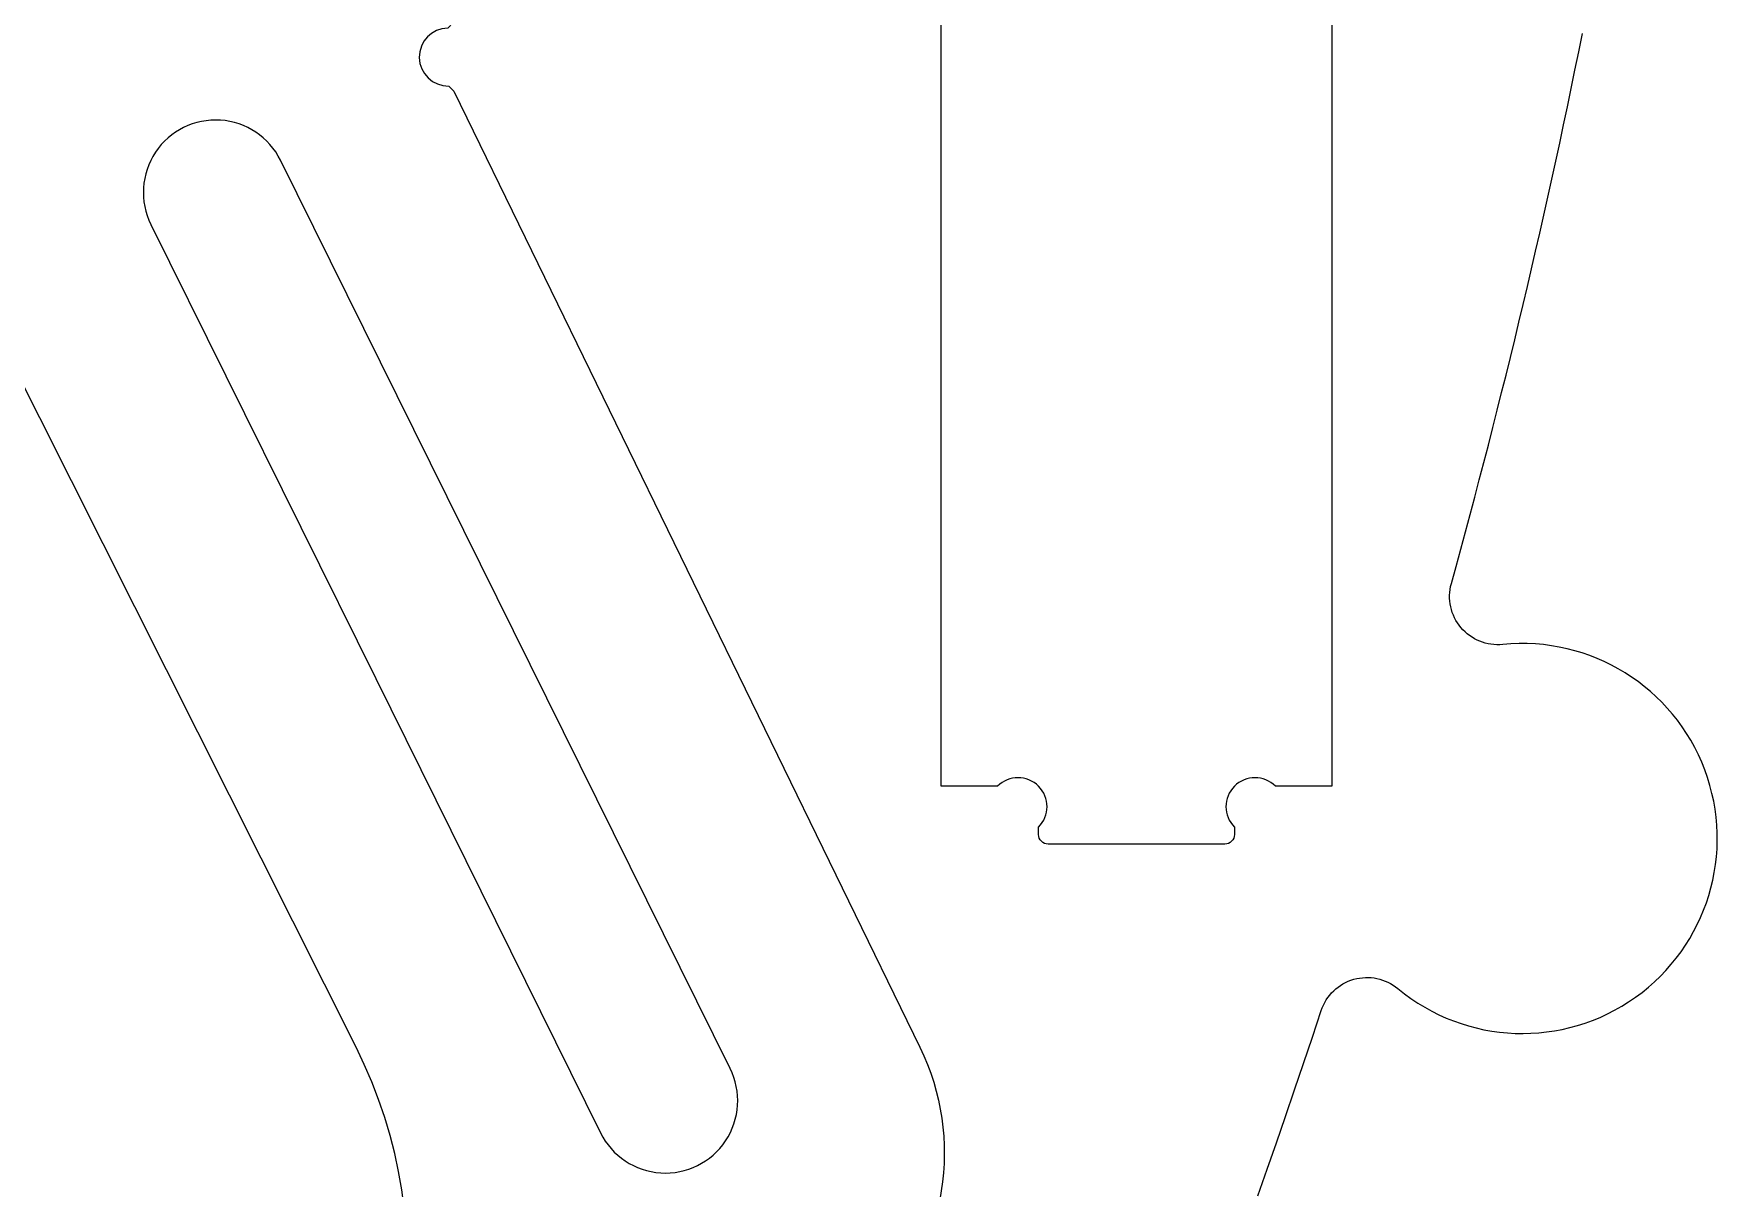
# Model space of a CAD drawing. Header units: millimetres. Extents: x 14 to 1461, y -733 to -10.
# Drawn here: x 691.9 to 866.4, y -249.4 to -129.8 of the extents above; entities that cross this region are included whole.
import ezdxf

# ---------------------------------------------------------------- set-up
doc = ezdxf.new("R2010")
doc.units = ezdxf.units.MM
doc.layers.add('Cut', color=7, linetype='Continuous', lineweight=0)

msp = doc.modelspace()

# ---------------------------------------------------------------- linework, layer by layer
at = {"layer": 'Cut'}
for points in [[(785.952609, -74.266752), (791.809947, -74.266752, 1), (796.052588, -70.024111), (796.052588, -69.266762, -0.4142135624), (797.052586, -68.266764), (815.35255, -68.266764, -0.4142135624), (816.352548, -69.266762), (816.352548, -70.024111, 1), (820.595189, -74.266752), (826.452528, -74.266752), (826.452528, -207.766485), (820.595189, -207.766485, 1), (816.352548, -212.009126), (816.352548, -212.766475, -0.4142135624), (815.35255, -213.766473), (797.052586, -213.766473, -0.4142135624), (796.052588, -212.766475), (796.052588, -212.009126, 1), (791.809947, -207.766485), (785.952609, -207.766485)], [(727.358519, -196.620586), (750.654316, -243.668908, 1.0000001571), (764.096693, -237.012964), (717.5051, -142.916318, 1.0000002007), (704.062723, -149.572263)]]:
    msp.add_lwpolyline(points, format="xyb", close=True, dxfattribs=at)
for points in [[(716.613316, -291.994767, 0.3187079092), (725.323797, -234.790195), (649.879676, -84.767426, 0.0843680119)], [(687.472463, -89.374269, 1.0000000397), (693.471573, -89.270899), (693.997793, -88.726226, -0.4142135624), (695.411795, -88.701861), (708.357082, -101.208588, -0.4142137362), (708.381447, -102.622589), (707.855226, -103.167262, 1.000000039), (707.958596, -109.166372), (714.441813, -115.429951, 1.0000000808), (720.440923, -115.326581), (720.967143, -114.781908, -0.4142135624), (722.381144, -114.757543), (735.326432, -127.26427, -0.4142137617), (735.350797, -128.678271), (734.824576, -129.222944, 1), (734.927946, -135.222054), (735.472619, -135.748275), (783.757134, -234.802539, -0.3152987889), (779.264438, -263.127215)], [(818.791652, -250.195372), (819.751764, -247.454171), (820.704219, -244.713357), (821.648977, -241.972595), (822.585997, -239.23155), (823.515237, -236.489886), (824.436657, -233.747268), (824.894422, -232.375497), (825.350215, -231.003362, -0.5280304337), (833.288671, -228.728044, 1.5030437993), (844.152528, -193.083752, -0.5274697791), (838.830314, -186.775941), (839.321577, -184.992618), (839.809397, -183.206413), (840.293764, -181.417241), (840.774666, -179.625018), (841.252094, -177.829657), (841.726037, -176.031073), (842.196484, -174.229183), (842.663426, -172.423899), (843.126851, -170.615138), (843.586749, -168.802814), (844.043111, -166.986842), (844.495925, -165.167136), (844.945181, -163.343613), (845.390869, -161.516185), (845.832978, -159.684769), (846.271498, -157.849279), (846.706419, -156.00963), (847.137729, -154.165737), (847.565419, -152.317515), (847.989478, -150.464878), (848.409896, -148.607742), (848.826662, -146.74602), (849.239766, -144.879629), (849.649198, -143.008483), (850.054946, -141.132496), (850.457002, -139.251584), (850.855353, -137.365662), (851.249991, -135.474644), (851.640904, -133.578445), (852.028081, -131.67698), (852.411514, -129.770164)]]:
    msp.add_lwpolyline(points, format="xyb", dxfattribs=at)

doc.saveas('drawing.dxf')
